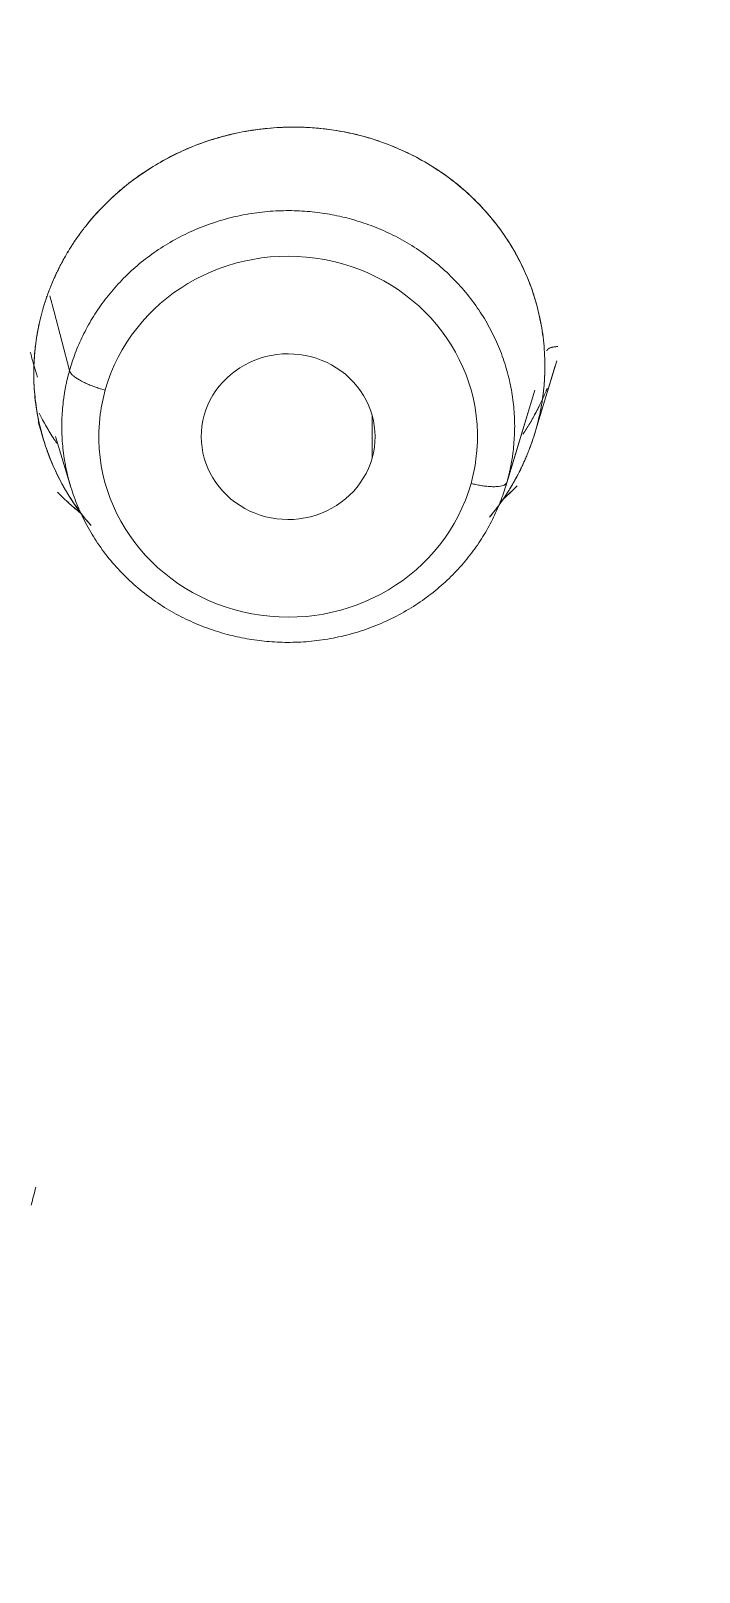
# Model space of a CAD drawing. Extents: x 6453 to 7582, y 0 to 827.
# Drawn here: x 6973.33 to 6978.72, y 479.8 to 492.23 of the extents above; entities that cross this region are included whole.
import ezdxf

# ---------------------------------------------------------------- set-up
doc = ezdxf.new("R2010")
doc.units = 0
doc.header["$LTSCALE"] = 30
doc.header["$MEASUREMENT"] = 0
doc.linetypes.add('HIDDEN2', pattern=[4.7625, 3.175, -1.5875])
doc.layers.add('1', color=7, linetype='CONTINUOUS')
doc.layers.add('2', color=1, linetype='HIDDEN2')

msp = doc.modelspace()

# ---------------------------------------------------------------- linework, layer by layer
at = {"layer": '1', "color": 7, "linetype": 'Continuous', "lineweight": 13}
for p, q in [((6973.487, 490.089), (6973.521, 489.96)), ((6973.521, 489.96), (6973.645, 489.487)), ((6976.083, 489.128), (6976.083, 488.782))]:
    msp.add_line(p, q, dxfattribs=at)
at = {"layer": '1', "color": 7, "linetype": 'Continuous', "lineweight": 18}
for p, q in [((6973.355, 489.541), (6973.388, 489.434)), ((6977.393, 488.983), (6977.558, 489.527)), ((6977.393, 488.983), (6977.558, 489.527)), ((6977.569, 489.565), (6977.404, 489.02)), ((6977.569, 489.565), (6977.404, 489.02)), ((6977.404, 489.02), (6977.569, 489.565)), ((6977.404, 489.02), (6977.569, 489.565)), ((6977.463, 489.562), (6977.464, 489.562)), ((6977.463, 489.561), (6977.464, 489.561)), ((6977.159, 488.555), (6977.394, 489.33)), ((6977.168, 488.587), (6977.393, 489.33)), ((6973.392, 489.074), (6973.438, 488.923)), ((6973.532, 488.956), (6973.654, 488.555))]:
    msp.add_line(p, q, dxfattribs=at)
for centre, major_axis, start_param, end_param in [((6959.952, 496.519), (-59.628, 0), 1.612136, 3.141593), ((6959.952, 496.519), (-59.628, 0), 1.612136, 3.132683), ((6975.406, 488.955), (-0.7, 0), 2.879793, 6.021386), ((6975.406, 488.955), (-0.7, 0), 6.021386, 9.162979)]:
    msp.add_ellipse(centre, major_axis=major_axis, ratio=0.953717, start_param=start_param, end_param=end_param, dxfattribs=at)
at = {"layer": '1', "color": 7, "linetype": 'Continuous', "lineweight": 13}
for start_param, end_param in [(3.015919, 6.021386), (6.021386, 6.157512), (6.157512, 9.162979), (2.879793, 3.015919)]:
    msp.add_ellipse((6975.406, 488.955), major_axis=(-1.525, 0), ratio=0.953717, start_param=start_param, end_param=end_param, dxfattribs=at)
at = {"layer": '1', "color": 7, "linetype": 'Continuous', "lineweight": 18}
for points, knots in [([(6962.419, 439.668), (6962.999, 439.691), (6964.676, 439.78), (6967.443, 440.04), (6970.703, 440.52), (6973.93, 441.172), (6977.115, 441.992), (6980.248, 442.979), (6983.318, 444.129), (6986.318, 445.439), (6989.237, 446.905), (6992.067, 448.523), (6994.799, 450.287), (6997.425, 452.192), (6999.937, 454.232), (7002.327, 456.402), (7004.588, 458.694), (7006.713, 461.101), (7008.695, 463.617), (7010.529, 466.233), (7012.208, 468.942), (7013.729, 471.735), (7015.085, 474.604), (7016.274, 477.54), (7017.291, 480.534), (7018.133, 483.576), (7018.799, 486.659), (7019.284, 489.772), (7019.59, 492.905), (7019.713, 496.05), (7019.655, 499.196), (7019.414, 502.335), (7018.993, 505.456), (7018.391, 508.55), (7017.612, 511.608), (7016.657, 514.62), (7015.53, 517.578), (7014.233, 520.471), (7012.77, 523.292), (7011.147, 526.031), (7009.368, 528.681), (7007.439, 531.234), (7005.364, 533.681), (7003.152, 536.015), (7000.807, 538.229), (6998.339, 540.316), (6995.753, 542.27), (6993.058, 544.085), (6990.263, 545.755), (6987.375, 547.276), (6984.403, 548.643), (6981.357, 549.85), (6978.245, 550.896), (6975.078, 551.776), (6971.865, 552.489), (6968.616, 553.031), (6965.34, 553.401), (6962.047, 553.598), (6958.749, 553.622), (6955.453, 553.471), (6952.172, 553.148), (6948.914, 552.652), (6945.69, 551.986), (6942.51, 551.151), (6939.382, 550.149), (6936.317, 548.985), (6933.324, 547.661), (6930.413, 546.181), (6927.591, 544.551), (6924.868, 542.774), (6922.252, 540.857), (6919.75, 538.805), (6917.371, 536.624), (6915.122, 534.322), (6913.01, 531.904), (6911.04, 529.379), (6909.22, 526.755), (6907.554, 524.038), (6906.048, 521.238), (6904.706, 518.363), (6903.532, 515.422), (6902.531, 512.423), (6901.704, 509.377), (6901.055, 506.291), (6900.585, 503.176), (6900.295, 500.041), (6900.188, 496.896), (6900.263, 493.75), (6900.519, 490.612), (6900.956, 487.493), (6901.573, 484.402), (6902.368, 481.348), (6903.339, 478.34), (6904.481, 475.388), (6905.793, 472.5), (6907.27, 469.686), (6908.907, 466.954), (6910.699, 464.313), (6912.642, 461.769), (6914.729, 459.332), (6916.953, 457.008), (6919.309, 454.805), (6921.788, 452.73), (6924.384, 450.788), (6927.088, 448.985), (6929.892, 447.328), (6932.788, 445.82), (6935.766, 444.468), (6938.818, 443.274), (6941.935, 442.243), (6945.107, 441.377), (6948.323, 440.68), (6951.575, 440.153), (6954.634, 439.822), (6956.606, 439.702), (6957.484, 439.668)], [0, 0, 0, 0, 0.004702, 0.013606, 0.022511, 0.031416, 0.040321, 0.049226, 0.058131, 0.067035, 0.07594, 0.084844, 0.093748, 0.102652, 0.111556, 0.120459, 0.129362, 0.138265, 0.147168, 0.15607, 0.164972, 0.173874, 0.182775, 0.191676, 0.200577, 0.209478, 0.218378, 0.227279, 0.236179, 0.245079, 0.253978, 0.262878, 0.271778, 0.280678, 0.289578, 0.298478, 0.307379, 0.316279, 0.32518, 0.334081, 0.342982, 0.351884, 0.360785, 0.369687, 0.37859, 0.387493, 0.396396, 0.405299, 0.414202, 0.423106, 0.43201, 0.440914, 0.449818, 0.458723, 0.467628, 0.476532, 0.485437, 0.494342, 0.503247, 0.512152, 0.521057, 0.529962, 0.538867, 0.547772, 0.556677, 0.565582, 0.574486, 0.583391, 0.592295, 0.601199, 0.610103, 0.619007, 0.62791, 0.636813, 0.645716, 0.654619, 0.663521, 0.672423, 0.681325, 0.690226, 0.699127, 0.708028, 0.716929, 0.725829, 0.734729, 0.743629, 0.752529, 0.761429, 0.770329, 0.779229, 0.788129, 0.797029, 0.805929, 0.814829, 0.82373, 0.832631, 0.841532, 0.850433, 0.859334, 0.868236, 0.877138, 0.886041, 0.894944, 0.903847, 0.91275, 0.921653, 0.930557, 0.939461, 0.948365, 0.95727, 0.966174, 0.975079, 0.983983, 0.992888, 1, 1, 1, 1]), ([(6995.778, 451.033), (6996.33, 451.416), (6997.748, 452.443), (6999.935, 454.234), (7002.327, 456.401), (7004.588, 458.694), (7006.713, 461.101), (7008.695, 463.617), (7010.529, 466.233), (7012.208, 468.942), (7013.729, 471.735), (7015.085, 474.604), (7016.274, 477.54), (7017.291, 480.534), (7018.133, 483.576), (7018.799, 486.659), (7019.284, 489.772), (7019.59, 492.905), (7019.713, 496.05), (7019.655, 499.196), (7019.414, 502.335), (7018.993, 505.456), (7018.391, 508.55), (7017.612, 511.608), (7016.657, 514.62), (7015.53, 517.578), (7014.233, 520.471), (7012.77, 523.292), (7011.147, 526.031), (7009.368, 528.681), (7007.439, 531.234), (7005.364, 533.681), (7003.152, 536.015), (7000.807, 538.229), (6998.339, 540.316), (6995.753, 542.27), (6993.058, 544.085), (6990.263, 545.755), (6987.375, 547.276), (6984.403, 548.643), (6981.357, 549.85), (6978.245, 550.896), (6975.078, 551.776), (6971.865, 552.489), (6968.616, 553.031), (6965.34, 553.401), (6962.047, 553.598), (6958.749, 553.622), (6955.453, 553.471), (6952.172, 553.148), (6948.914, 552.652), (6945.69, 551.986), (6942.51, 551.151), (6939.382, 550.149), (6936.317, 548.985), (6933.324, 547.661), (6930.413, 546.181), (6927.591, 544.551), (6924.868, 542.774), (6922.252, 540.857), (6919.75, 538.805), (6917.371, 536.624), (6915.122, 534.322), (6913.01, 531.904), (6911.04, 529.379), (6909.22, 526.755), (6907.554, 524.038), (6906.048, 521.238), (6904.706, 518.363), (6903.532, 515.422), (6902.531, 512.423), (6901.704, 509.377), (6901.055, 506.291), (6900.585, 503.176), (6900.295, 500.041), (6900.188, 496.896), (6900.263, 493.75), (6900.519, 490.612), (6900.956, 487.493), (6901.573, 484.402), (6902.368, 481.348), (6903.339, 478.34), (6904.481, 475.388), (6905.793, 472.5), (6907.27, 469.686), (6908.907, 466.954), (6910.699, 464.313), (6912.642, 461.769), (6914.729, 459.332), (6916.954, 457.009), (6919.307, 454.804), (6921.793, 452.736), (6923.685, 451.284), (6924.774, 450.56), (6924.962, 450.437)], [0, 0, 0, 0, 0.006833, 0.017845, 0.028856, 0.039868, 0.050878, 0.061889, 0.072899, 0.083908, 0.094918, 0.105926, 0.116935, 0.127943, 0.138951, 0.149959, 0.160966, 0.171973, 0.18298, 0.193987, 0.204994, 0.216001, 0.227008, 0.238016, 0.249023, 0.26003, 0.271038, 0.282046, 0.293055, 0.304063, 0.315072, 0.326082, 0.337091, 0.348102, 0.359112, 0.370123, 0.381134, 0.392146, 0.403157, 0.414169, 0.425182, 0.436194, 0.447207, 0.45822, 0.469233, 0.480246, 0.491259, 0.502272, 0.513286, 0.524299, 0.535313, 0.546326, 0.557339, 0.568352, 0.579365, 0.590378, 0.601391, 0.612403, 0.623416, 0.634428, 0.645439, 0.656451, 0.667462, 0.678472, 0.689483, 0.700493, 0.711502, 0.722512, 0.73352, 0.744529, 0.755537, 0.766545, 0.777553, 0.78856, 0.799567, 0.810574, 0.821581, 0.832588, 0.843595, 0.854602, 0.865609, 0.876617, 0.887624, 0.898632, 0.90964, 0.920649, 0.931657, 0.942666, 0.953676, 0.964686, 0.975696, 0.986706, 0.997717, 1, 1, 1, 1]), ([(6977.404, 489.02), (6977.406, 489.027), (6977.41, 489.041), (6977.415, 489.062), (6977.42, 489.083), (6977.425, 489.104), (6977.43, 489.125), (6977.435, 489.147), (6977.439, 489.168), (6977.443, 489.19), (6977.447, 489.211), (6977.451, 489.233), (6977.454, 489.254), (6977.457, 489.276), (6977.46, 489.298), (6977.462, 489.32), (6977.465, 489.342), (6977.467, 489.364), (6977.469, 489.386), (6977.472, 489.434), (6977.475, 489.508), (6977.473, 489.609), (6977.466, 489.709), (6977.45, 489.837), (6977.417, 489.994), (6977.359, 490.18), (6977.278, 490.365), (6977.181, 490.533), (6977.072, 490.685), (6976.947, 490.83), (6976.795, 490.972), (6976.615, 491.107), (6976.42, 491.221), (6976.222, 491.31), (6976.062, 491.362), (6975.943, 491.393), (6975.831, 491.417), (6975.667, 491.442), (6975.458, 491.454), (6975.239, 491.443), (6975.034, 491.413), (6974.834, 491.365), (6974.644, 491.299), (6974.472, 491.221), (6974.311, 491.131), (6974.157, 491.026), (6974.011, 490.906), (6973.879, 490.777), (6973.78, 490.66), (6973.707, 490.561), (6973.654, 490.482), (6973.605, 490.4), (6973.569, 490.332), (6973.543, 490.279), (6973.525, 490.241), (6973.509, 490.203), (6973.493, 490.165), (6973.478, 490.126), (6973.464, 490.088), (6973.451, 490.049), (6973.438, 490.01), (6973.431, 489.984), (6973.427, 489.971)], [0, 0, 0, 0, 0.003497, 0.007, 0.010509, 0.014024, 0.017545, 0.021072, 0.024606, 0.028145, 0.031691, 0.035243, 0.038801, 0.042365, 0.045935, 0.049511, 0.053093, 0.056681, 0.060276, 0.063876, 0.080213, 0.096552, 0.112893, 0.129236, 0.159715, 0.19129, 0.22436, 0.257976, 0.285242, 0.315156, 0.349882, 0.38519, 0.422325, 0.456845, 0.487201, 0.501081, 0.514335, 0.540541, 0.578637, 0.611462, 0.642027, 0.674593, 0.706518, 0.735428, 0.762578, 0.792582, 0.822412, 0.85136, 0.879767, 0.894903, 0.910054, 0.925219, 0.940399, 0.947092, 0.953767, 0.960424, 0.967064, 0.973686, 0.980291, 0.986878, 0.993448, 1, 1, 1, 1]), ([(6973.427, 489.971), (6973.429, 489.978), (6973.433, 489.993), (6973.44, 490.014), (6973.446, 490.035), (6973.453, 490.056), (6973.46, 490.077), (6973.468, 490.098), (6973.475, 490.119), (6973.483, 490.14), (6973.491, 490.16), (6973.5, 490.181), (6973.508, 490.201), (6973.517, 490.222), (6973.526, 490.242), (6973.536, 490.263), (6973.545, 490.283), (6973.555, 490.303), (6973.576, 490.344), (6973.609, 490.406), (6973.656, 490.485), (6973.708, 490.563), (6973.781, 490.662), (6973.881, 490.779), (6974.014, 490.909), (6974.159, 491.028), (6974.317, 491.134), (6974.484, 491.228), (6974.661, 491.306), (6974.846, 491.368), (6975.04, 491.414), (6975.241, 491.443), (6975.423, 491.452), (6975.584, 491.447), (6975.722, 491.434), (6975.881, 491.409), (6976.06, 491.365), (6976.255, 491.296), (6976.441, 491.209), (6976.616, 491.105), (6976.779, 490.985), (6976.926, 490.851), (6977.058, 490.704), (6977.175, 490.543), (6977.274, 490.372), (6977.355, 490.191), (6977.415, 490.003), (6977.449, 489.841), (6977.466, 489.709), (6977.473, 489.61), (6977.475, 489.511), (6977.472, 489.432), (6977.468, 489.372), (6977.464, 489.333), (6977.459, 489.293), (6977.454, 489.254), (6977.448, 489.215), (6977.441, 489.175), (6977.433, 489.136), (6977.424, 489.098), (6977.414, 489.059), (6977.407, 489.033), (6977.404, 489.02)], [0, 0, 0, 0, 0.003579, 0.007155, 0.010729, 0.014302, 0.017875, 0.021447, 0.02502, 0.028595, 0.032172, 0.035751, 0.039334, 0.042922, 0.046514, 0.050111, 0.053715, 0.057325, 0.060943, 0.075844, 0.090661, 0.105441, 0.120231, 0.149315, 0.178573, 0.207925, 0.237417, 0.267435, 0.297331, 0.327411, 0.357977, 0.389496, 0.421357, 0.442616, 0.464022, 0.485677, 0.517769, 0.550285, 0.582359, 0.614811, 0.646553, 0.6785, 0.710098, 0.742028, 0.774232, 0.806241, 0.83833, 0.870768, 0.886983, 0.903153, 0.919308, 0.935478, 0.941941, 0.948396, 0.954847, 0.961293, 0.967738, 0.974183, 0.98063, 0.98708, 0.993537, 1, 1, 1, 1]), ([(6977.404, 489.02), (6977.406, 489.027), (6977.41, 489.041), (6977.415, 489.062), (6977.42, 489.083), (6977.425, 489.104), (6977.43, 489.125), (6977.435, 489.147), (6977.439, 489.168), (6977.443, 489.19), (6977.447, 489.211), (6977.451, 489.233), (6977.454, 489.254), (6977.457, 489.276), (6977.46, 489.298), (6977.462, 489.32), (6977.465, 489.342), (6977.467, 489.364), (6977.469, 489.386), (6977.472, 489.434), (6977.475, 489.508), (6977.473, 489.609), (6977.466, 489.709), (6977.45, 489.837), (6977.417, 489.994), (6977.359, 490.18), (6977.278, 490.365), (6977.181, 490.533), (6977.072, 490.685), (6976.947, 490.83), (6976.795, 490.972), (6976.615, 491.107), (6976.42, 491.221), (6976.222, 491.31), (6976.062, 491.362), (6975.943, 491.393), (6975.831, 491.417), (6975.667, 491.442), (6975.515, 491.451), (6975.297, 491.448), (6975.021, 491.42), (6974.651, 491.311), (6974.362, 491.165), (6974.157, 491.026), (6974.011, 490.906), (6973.879, 490.777), (6973.78, 490.66), (6973.707, 490.561), (6973.654, 490.482), (6973.605, 490.4), (6973.569, 490.332), (6973.543, 490.279), (6973.525, 490.241), (6973.509, 490.203), (6973.493, 490.165), (6973.478, 490.126), (6973.464, 490.088), (6973.451, 490.049), (6973.438, 490.01), (6973.431, 489.984), (6973.427, 489.971)], [0, 0, 0, 0, 0.003497, 0.007001, 0.010511, 0.014027, 0.017548, 0.021076, 0.024611, 0.028151, 0.031697, 0.035249, 0.038808, 0.042373, 0.045943, 0.04952, 0.053103, 0.056692, 0.060287, 0.063888, 0.080228, 0.096571, 0.112915, 0.129261, 0.159745, 0.191326, 0.224402, 0.258024, 0.285295, 0.315215, 0.349947, 0.385262, 0.422405, 0.456931, 0.487293, 0.501175, 0.514432, 0.540643, 0.578746, 0.58491, 0.642097, 0.706517, 0.762533, 0.792543, 0.822379, 0.851332, 0.879744, 0.894883, 0.910037, 0.925205, 0.940388, 0.947082, 0.953758, 0.960417, 0.967058, 0.973682, 0.980287, 0.986876, 0.993447, 1, 1, 1, 1]), ([(6973.427, 489.971), (6973.429, 489.978), (6973.433, 489.993), (6973.44, 490.014), (6973.446, 490.035), (6973.453, 490.056), (6973.46, 490.077), (6973.468, 490.098), (6973.475, 490.119), (6973.483, 490.14), (6973.491, 490.16), (6973.5, 490.181), (6973.508, 490.201), (6973.517, 490.222), (6973.526, 490.242), (6973.536, 490.263), (6973.545, 490.283), (6973.555, 490.303), (6973.576, 490.344), (6973.609, 490.406), (6973.656, 490.485), (6973.708, 490.563), (6973.781, 490.662), (6973.881, 490.779), (6974.014, 490.909), (6974.159, 491.028), (6974.317, 491.134), (6974.484, 491.228), (6974.661, 491.306), (6974.846, 491.368), (6975.04, 491.414), (6975.241, 491.443), (6975.423, 491.452), (6975.584, 491.447), (6975.722, 491.434), (6975.881, 491.409), (6976.06, 491.365), (6976.255, 491.296), (6976.441, 491.209), (6976.616, 491.105), (6976.779, 490.985), (6976.926, 490.851), (6977.058, 490.704), (6977.175, 490.543), (6977.274, 490.372), (6977.355, 490.191), (6977.415, 490.003), (6977.449, 489.841), (6977.466, 489.709), (6977.473, 489.61), (6977.475, 489.511), (6977.472, 489.432), (6977.468, 489.372), (6977.464, 489.333), (6977.459, 489.293), (6977.454, 489.254), (6977.448, 489.215), (6977.441, 489.175), (6977.433, 489.136), (6977.424, 489.098), (6977.414, 489.059), (6977.407, 489.033), (6977.404, 489.02)], [0, 0, 0, 0, 0.003579, 0.007155, 0.010729, 0.014302, 0.017875, 0.021447, 0.02502, 0.028595, 0.032172, 0.035751, 0.039334, 0.042922, 0.046514, 0.050111, 0.053715, 0.057325, 0.060943, 0.075844, 0.090661, 0.105441, 0.120231, 0.149315, 0.178573, 0.207925, 0.237417, 0.267435, 0.297331, 0.327411, 0.357977, 0.389496, 0.421357, 0.442616, 0.464022, 0.485677, 0.517769, 0.550285, 0.582359, 0.614811, 0.646553, 0.6785, 0.710098, 0.742028, 0.774232, 0.806241, 0.83833, 0.870768, 0.886983, 0.903153, 0.919308, 0.935478, 0.941941, 0.948396, 0.954847, 0.961293, 0.967738, 0.974183, 0.98063, 0.98708, 0.993537, 1, 1, 1, 1]), ([(6973.74, 488.334), (6973.724, 488.355), (6973.673, 488.426), (6973.594, 488.551), (6973.514, 488.712), (6973.449, 488.879), (6973.401, 489.051), (6973.374, 489.199), (6973.362, 489.318), (6973.357, 489.41), (6973.357, 489.502), (6973.36, 489.577), (6973.365, 489.637), (6973.37, 489.679), (6973.375, 489.721), (6973.381, 489.764), (6973.389, 489.805), (6973.397, 489.847), (6973.406, 489.889), (6973.416, 489.93), (6973.423, 489.958), (6973.427, 489.971)], [0, 0, 0, 0, 0.046323, 0.150532, 0.254497, 0.357985, 0.462079, 0.565305, 0.618456, 0.67158, 0.724834, 0.778378, 0.803207, 0.827946, 0.852611, 0.877219, 0.901787, 0.926332, 0.950871, 0.975422, 1, 1, 1, 1]), ([(6973.427, 489.971), (6973.425, 489.964), (6973.421, 489.95), (6973.416, 489.929), (6973.41, 489.907), (6973.405, 489.886), (6973.4, 489.864), (6973.396, 489.843), (6973.392, 489.821), (6973.387, 489.799), (6973.384, 489.777), (6973.38, 489.755), (6973.377, 489.734), (6973.374, 489.712), (6973.371, 489.689), (6973.368, 489.667), (6973.366, 489.645), (6973.364, 489.623), (6973.362, 489.601), (6973.361, 489.578), (6973.359, 489.556), (6973.358, 489.534), (6973.358, 489.511), (6973.357, 489.489), (6973.357, 489.446), (6973.358, 489.383), (6973.364, 489.299), (6973.373, 489.215), (6973.39, 489.107), (6973.421, 488.974), (6973.47, 488.819), (6973.535, 488.667), (6973.636, 488.477), (6973.735, 488.336), (6973.811, 488.247), (6973.818, 488.239)], [0, 0, 0, 0, 0.01185, 0.023715, 0.035593, 0.047485, 0.059392, 0.071312, 0.083246, 0.095194, 0.107157, 0.119133, 0.131124, 0.143128, 0.155147, 0.167179, 0.179226, 0.191287, 0.203362, 0.215451, 0.227554, 0.239671, 0.251803, 0.263949, 0.276108, 0.321505, 0.367016, 0.412643, 0.458384, 0.545397, 0.633796, 0.723092, 0.812648, 0.982891, 1, 1, 1, 1]), ([(6973.427, 489.971), (6973.425, 489.964), (6973.421, 489.95), (6973.416, 489.929), (6973.411, 489.908), (6973.406, 489.887), (6973.401, 489.866), (6973.396, 489.844), (6973.392, 489.823), (6973.388, 489.801), (6973.384, 489.78), (6973.38, 489.758), (6973.377, 489.736), (6973.374, 489.714), (6973.371, 489.693), (6973.369, 489.671), (6973.366, 489.649), (6973.364, 489.627), (6973.36, 489.581), (6973.357, 489.51), (6973.357, 489.416), (6973.362, 489.321), (6973.374, 489.201), (6973.4, 489.055), (6973.447, 488.885), (6973.512, 488.715), (6973.591, 488.556), (6973.684, 488.407), (6973.762, 488.305), (6973.809, 488.249), (6973.818, 488.239)], [0, 0, 0, 0, 0.011699, 0.023415, 0.035149, 0.0469, 0.058668, 0.070454, 0.082257, 0.094078, 0.105916, 0.117772, 0.129645, 0.141536, 0.153444, 0.16537, 0.177313, 0.189273, 0.201252, 0.252526, 0.30376, 0.354957, 0.406115, 0.49989, 0.595582, 0.69424, 0.793607, 0.883197, 0.978019, 1, 1, 1, 1]), ([(6973.371, 489.239), (6973.367, 489.265), (6973.362, 489.322), (6973.357, 489.41), (6973.357, 489.502), (6973.36, 489.577), (6973.365, 489.637), (6973.37, 489.679), (6973.375, 489.721), (6973.381, 489.764), (6973.389, 489.805), (6973.397, 489.847), (6973.406, 489.889), (6973.416, 489.93), (6973.423, 489.958), (6973.427, 489.971)], [0, 0, 0, 0, 0.108373, 0.232518, 0.356968, 0.482094, 0.540117, 0.597928, 0.655568, 0.713074, 0.770487, 0.827847, 0.885192, 0.942563, 1, 1, 1, 1]), ([(6977.493, 489.345), (6977.491, 489.339), (6977.485, 489.325), (6977.476, 489.305), (6977.467, 489.283), (6977.457, 489.262), (6977.447, 489.241), (6977.437, 489.22), (6977.427, 489.199), (6977.404, 489.153), (6977.379, 489.107), (6977.357, 489.069), (6977.352, 489.062)], [0, 0, 0, 0, 0.06382, 0.137913, 0.212053, 0.28624, 0.360474, 0.434755, 0.509083, 0.583459, 0.920267, 1, 1, 1, 1]), ([(6977.493, 489.345), (6977.491, 489.339), (6977.485, 489.325), (6977.476, 489.305), (6977.467, 489.283), (6977.457, 489.262), (6977.447, 489.241), (6977.437, 489.22), (6977.427, 489.199), (6977.404, 489.153), (6977.379, 489.107), (6977.357, 489.069), (6977.352, 489.062)], [0, 0, 0, 0, 0.063824, 0.137917, 0.212057, 0.286244, 0.360479, 0.434761, 0.509089, 0.583465, 0.920276, 1, 1, 1, 1]), ([(6977.297, 488.975), (6977.317, 489.005), (6977.335, 489.034), (6977.382, 489.112), (6977.407, 489.16), (6977.429, 489.204)], [0, 0, 0, 0, 0.362393, 0.362393, 1, 1, 1, 1]), ([(6977.297, 488.975), (6977.317, 489.005), (6977.335, 489.034), (6977.382, 489.112), (6977.407, 489.16), (6977.429, 489.204)], [0, 0, 0, 0, 0.362393, 0.362393, 1, 1, 1, 1]), ([(6973.74, 488.334), (6973.724, 488.355), (6973.673, 488.426), (6973.594, 488.551), (6973.514, 488.712), (6973.449, 488.879), (6973.411, 489.014), (6973.394, 489.093), (6973.39, 489.114)], [0, 0, 0, 0, 0.092951, 0.302056, 0.510671, 0.718329, 0.927204, 1, 1, 1, 1]), ([(6973.542, 488.904), (6973.524, 488.929), (6973.493, 488.977), (6973.464, 489.026), (6973.451, 489.049)], [0, 0, 0, 0, 0.532417, 1, 1, 1, 1]), ([(6973.542, 488.904), (6973.524, 488.929), (6973.493, 488.977), (6973.464, 489.026), (6973.451, 489.049)], [0, 0, 0, 0, 0.532534, 1, 1, 1, 1]), ([(6977.029, 488.306), (6977.043, 488.324), (6977.077, 488.366), (6977.128, 488.435), (6977.18, 488.514), (6977.228, 488.596), (6977.264, 488.663), (6977.29, 488.716), (6977.307, 488.754), (6977.324, 488.791), (6977.339, 488.829), (6977.354, 488.867), (6977.368, 488.905), (6977.381, 488.943), (6977.393, 488.982), (6977.4, 489.007), (6977.404, 489.02)], [0, 0, 0, 0, 0.082312, 0.198466, 0.314533, 0.430512, 0.546404, 0.597459, 0.64835, 0.699078, 0.749641, 0.800041, 0.850277, 0.900349, 0.950256, 1, 1, 1, 1]), ([(6977.404, 489.02), (6977.402, 489.013), (6977.398, 488.999), (6977.391, 488.977), (6977.384, 488.956), (6977.378, 488.934), (6977.37, 488.913), (6977.363, 488.892), (6977.355, 488.871), (6977.347, 488.85), (6977.339, 488.829), (6977.33, 488.808), (6977.322, 488.787), (6977.313, 488.766), (6977.303, 488.746), (6977.294, 488.725), (6977.284, 488.705), (6977.274, 488.684), (6977.264, 488.664), (6977.241, 488.62), (6977.204, 488.554), (6977.15, 488.468), (6977.092, 488.386), (6977.051, 488.333), (6977.03, 488.308)], [0, 0, 0, 0, 0.028032, 0.056049, 0.084053, 0.112046, 0.14003, 0.16801, 0.195986, 0.223961, 0.251938, 0.279919, 0.307907, 0.335904, 0.363913, 0.391935, 0.419974, 0.448033, 0.476112, 0.504216, 0.63017, 0.756005, 0.881951, 1, 1, 1, 1]), ([(6977.03, 488.308), (6977.051, 488.333), (6977.092, 488.386), (6977.151, 488.47), (6977.206, 488.557), (6977.247, 488.631), (6977.276, 488.688), (6977.296, 488.729), (6977.315, 488.77), (6977.332, 488.811), (6977.348, 488.853), (6977.364, 488.894), (6977.378, 488.936), (6977.392, 488.978), (6977.4, 489.006), (6977.404, 489.02)], [0, 0, 0, 0, 0.11985, 0.247226, 0.374626, 0.502048, 0.558132, 0.614027, 0.669734, 0.725251, 0.780579, 0.835718, 0.890668, 0.945429, 1, 1, 1, 1]), ([(6977.404, 489.02), (6977.402, 489.013), (6977.398, 488.999), (6977.391, 488.977), (6977.384, 488.956), (6977.378, 488.934), (6977.37, 488.913), (6977.363, 488.892), (6977.355, 488.871), (6977.347, 488.85), (6977.339, 488.829), (6977.33, 488.808), (6977.322, 488.787), (6977.313, 488.766), (6977.303, 488.746), (6977.294, 488.725), (6977.284, 488.705), (6977.274, 488.684), (6977.264, 488.664), (6977.241, 488.62), (6977.204, 488.554), (6977.15, 488.468), (6977.092, 488.386), (6977.051, 488.333), (6977.03, 488.308)], [0, 0, 0, 0, 0.028032, 0.056049, 0.084053, 0.112046, 0.14003, 0.16801, 0.195986, 0.223961, 0.251938, 0.279919, 0.307907, 0.335904, 0.363913, 0.391935, 0.419974, 0.448033, 0.476112, 0.504216, 0.63017, 0.756005, 0.881951, 1, 1, 1, 1]), ([(6977.14, 488.453), (6977.163, 488.474), (6977.2, 488.509), (6977.236, 488.545), (6977.25, 488.559)], [0, 0, 0, 0, 0.609153, 1, 1, 1, 1]), ([(6977.14, 488.453), (6977.163, 488.474), (6977.2, 488.509), (6977.236, 488.545), (6977.25, 488.559)], [0, 0, 0, 0, 0.609153, 1, 1, 1, 1]), ([(6973.547, 488.508), (6973.579, 488.476), (6973.639, 488.419), (6973.702, 488.365), (6973.732, 488.341)], [0, 0, 0, 0, 0.545986, 1, 1, 1, 1]), ([(6973.547, 488.508), (6973.579, 488.476), (6973.639, 488.419), (6973.702, 488.365), (6973.732, 488.341)], [0, 0, 0, 0, 0.545986, 1, 1, 1, 1]), ([(6973.743, 488.332), (6973.71, 488.359), (6973.659, 488.401), (6973.611, 488.446), (6973.594, 488.462)], [0, 0, 0, 0, 0.645582, 1, 1, 1, 1]), ([(6973.743, 488.332), (6973.71, 488.359), (6973.659, 488.401), (6973.611, 488.446), (6973.594, 488.462)], [0, 0, 0, 0, 0.645582, 1, 1, 1, 1]), ([(6977.21, 488.519), (6977.21, 488.519), (6977.179, 488.489), (6977.147, 488.459), (6977.115, 488.431)], [0, 0, 0, 0, 0.01147, 1, 1, 1, 1]), ([(6977.21, 488.519), (6977.21, 488.519), (6977.179, 488.489), (6977.147, 488.459), (6977.115, 488.431)], [0, 0, 0, 0, 0.01147, 1, 1, 1, 1])]:
    msp.add_open_spline(points, degree=3, knots=knots, dxfattribs=at)
for points, weights in [([(6962.416, 439.699), (7019.58, 441.954), (7019.58, 496.519)], [0.983511683882, 0.715597051788, 1]), ([(6962.416, 439.699), (7019.072, 441.934), (7019.578, 496.013)], [0.983511683882, 0.717332143437, 0.996339416072]), ([(6973.597, 489.255), (6973.612, 489.373), (6973.645, 489.487)], [1, 0.997684611978, 1]), ([(6977.216, 488.819), (6977.2, 488.702), (6977.168, 488.587)], [1, 0.997684612523, 1])]:
    msp.add_rational_spline(points, weights, degree=2, dxfattribs=at)
for points, weights in [([(6973.645, 489.487), (6974.086, 491.057), (6975.758, 490.744), (6977.43, 490.431), (6977.216, 488.819)], [1, 0.730756595522, 1, 0.730756595522, 1]), ([(6977.168, 488.587), (6976.727, 487.017), (6975.055, 487.33), (6973.383, 487.643), (6973.597, 489.255)], [1, 0.730756592784, 1, 0.730756592784, 1])]:
    msp.add_rational_spline(points, weights, degree=2, knots=[0, 0, 0, 0.5, 0.5, 1, 1, 1], dxfattribs=at)
at = {"layer": '1', "color": 7, "linetype": 'Continuous', "lineweight": 13}
for points, weights, degree in [([(6977.577, 489.681), (6977.524, 489.679), (6977.495, 489.666), (6977.489, 489.646)], [1.00051552712, 1.00624438222, 1.05972016425, 1.1609428732], 3), ([(6973.933, 489.331), (6973.668, 489.399), (6973.645, 489.487)], [1, 0.737277336807, 1], 2), ([(6977.168, 488.587), (6977.145, 488.511), (6976.88, 488.578)], [1, 0.737277336822, 1], 2)]:
    msp.add_rational_spline(points, weights, degree=degree, dxfattribs=at)
at = {"layer": '1', "color": 7, "linetype": 'Continuous', "lineweight": 18}
for points in [[(6973.356, 489.54), (6973.346, 489.572), (6973.337, 489.604), (6973.329, 489.636)], [(6973.401, 489.144), (6973.437, 489.072), (6973.476, 489.003), (6973.519, 488.938)], [(6973.401, 489.144), (6973.436, 489.072), (6973.476, 489.003), (6973.519, 488.938)], [(6973.373, 482.908), (6973.362, 482.859), (6973.35, 482.811), (6973.335, 482.763)]]:
    msp.add_open_spline(points, degree=3, dxfattribs=at)
at = {"layer": '2', "color": 7, "linetype": 'Continuous', "lineweight": 18}
msp.add_ellipse((6959.952, 496.914), major_axis=(-59.996, 0), ratio=0.953717, start_param=2.930106, end_param=4.712389, dxfattribs=at)

doc.saveas('drawing.dxf')
